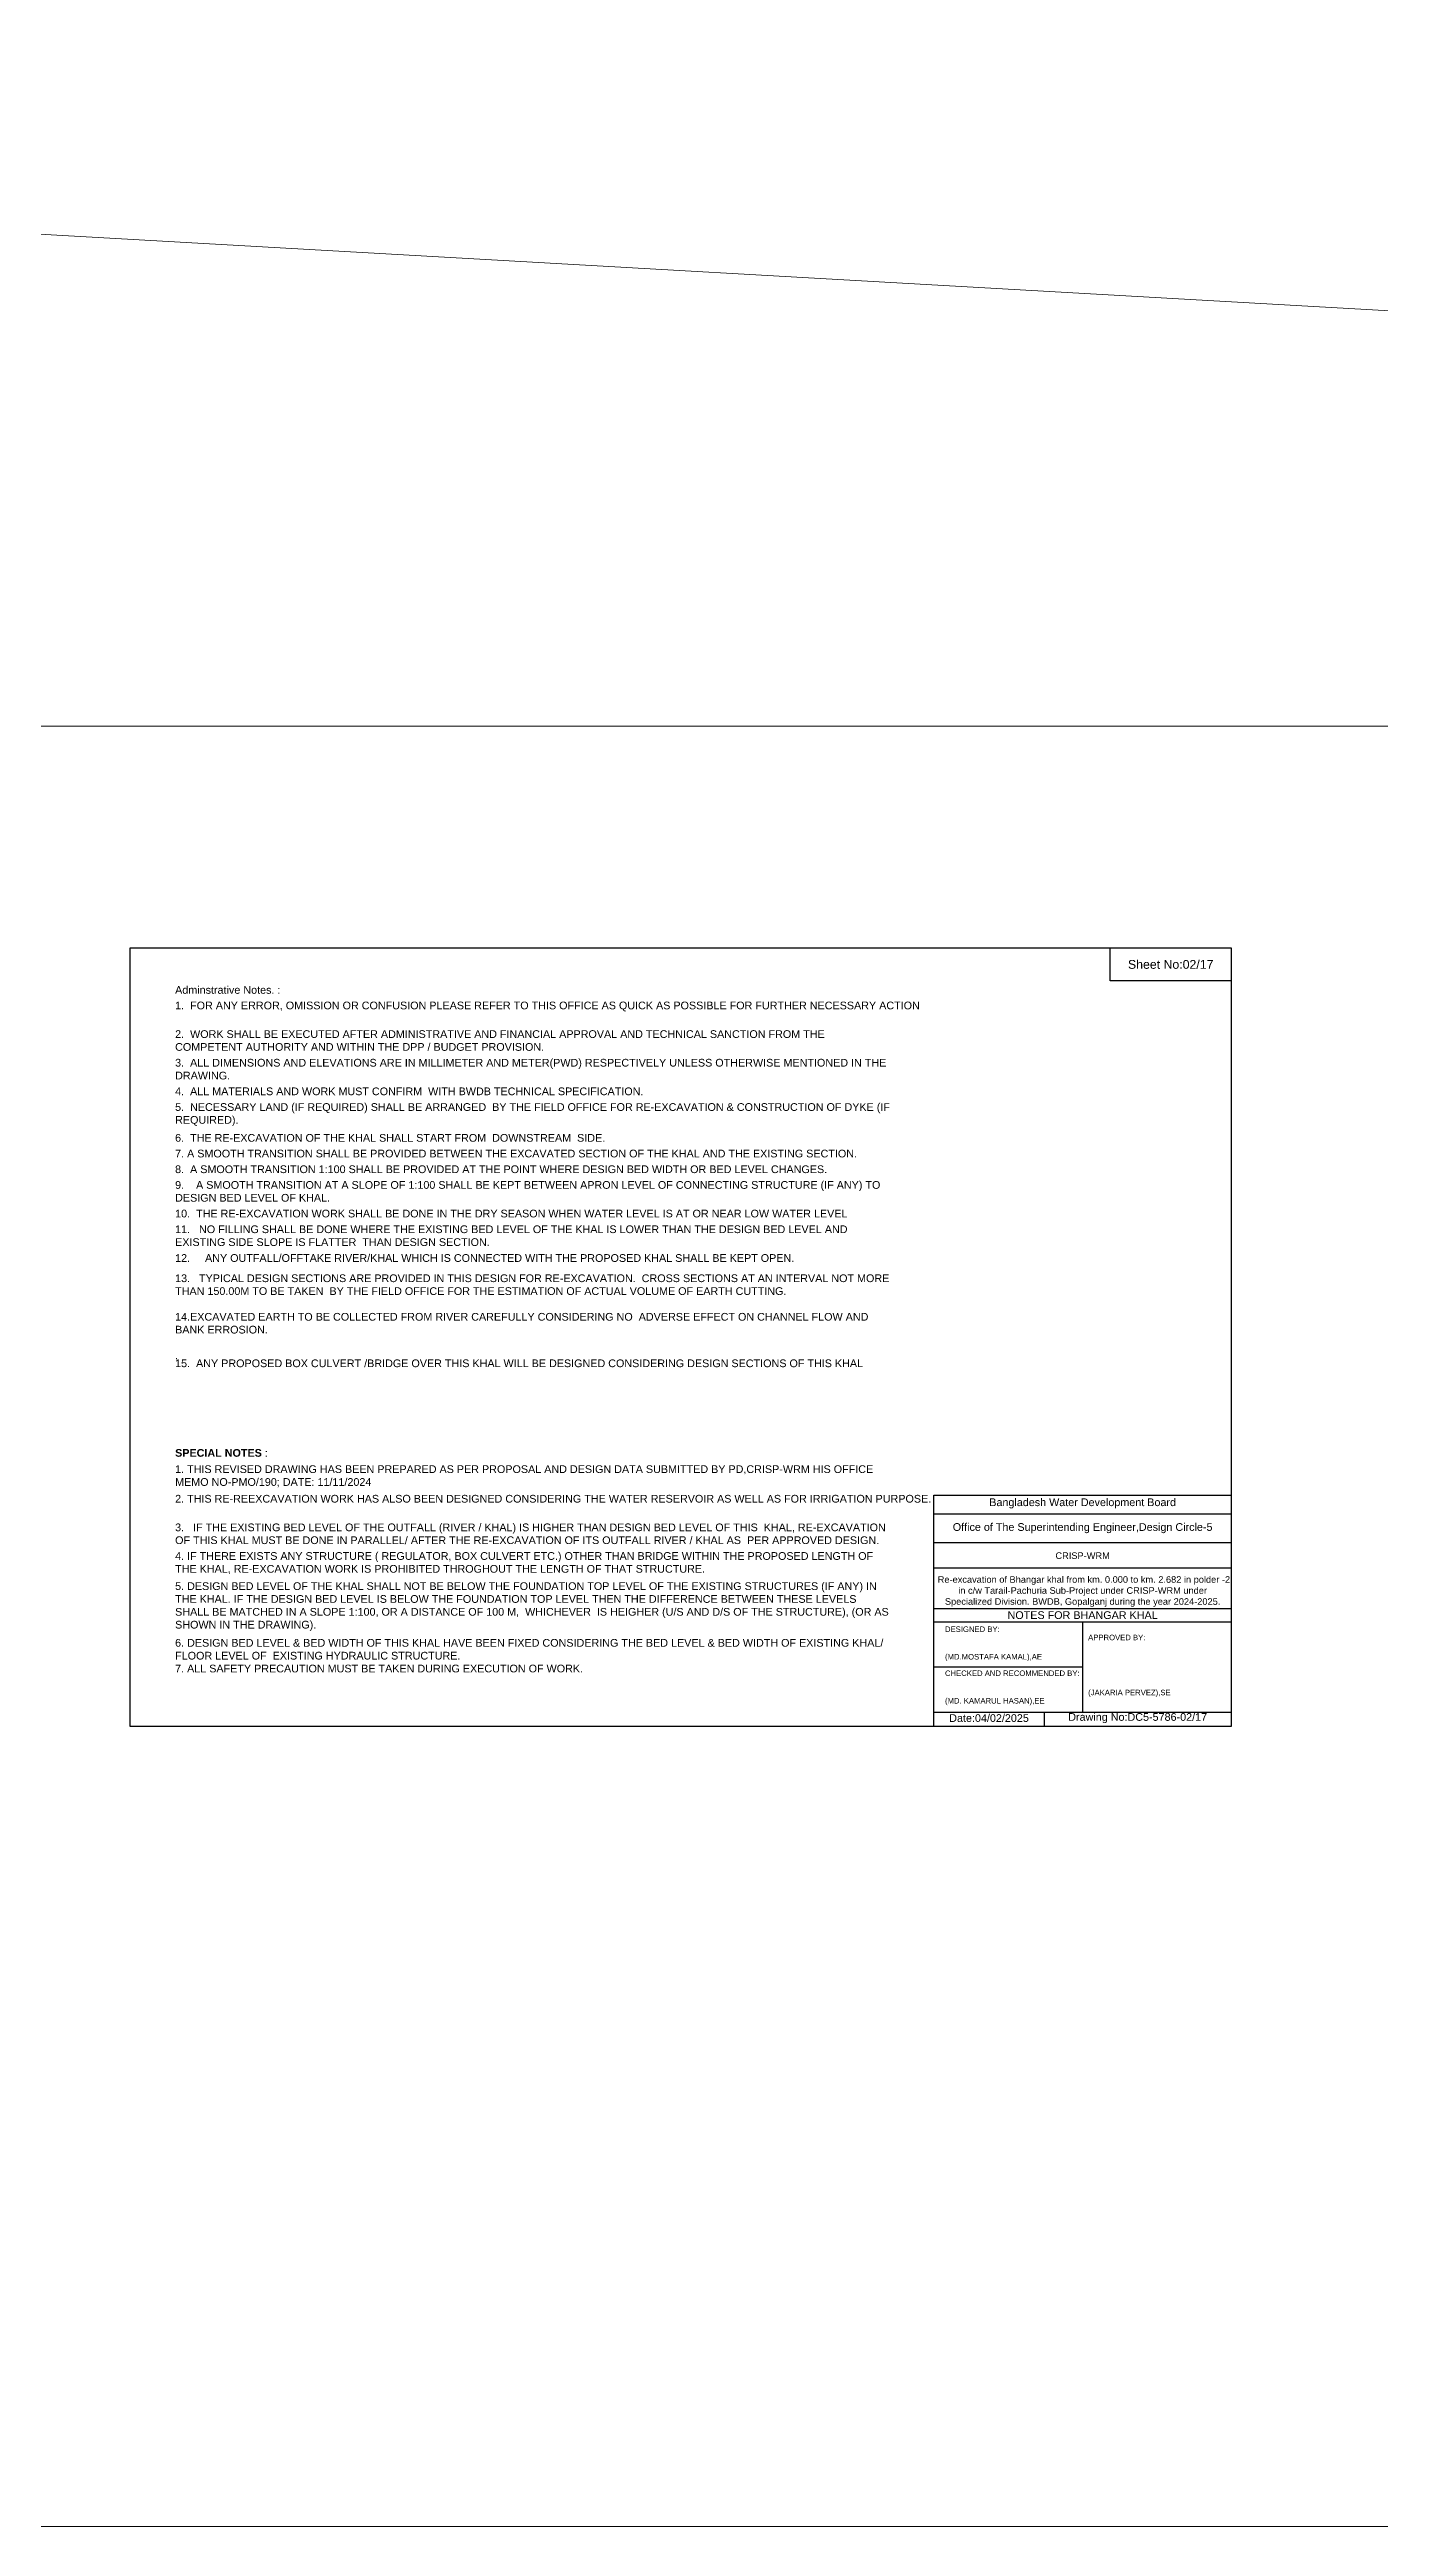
# Model space of a CAD drawing. Header units: inches. Extents: x 85948 to 293477, y -21150 to 8018.
# Drawn here: x 230627 to 240290, y -21150 to -3153 of the extents above; entities that cross this region are included whole.
import ezdxf

# ---------------------------------------------------------------- set-up
doc = ezdxf.new("R2010")
doc.units = ezdxf.units.IN
doc.header["$LTSCALE"] = 7
doc.header["$MEASUREMENT"] = 0
doc.layers.add('Cross Section Labels', color=7, linetype='Continuous', lineweight=9)
doc.styles.get("Standard").update_dxf_attribs({"font": 'arial.ttf'})

msp = doc.modelspace()

# ---------------------------------------------------------------- linework, layer by layer
for points in [[(231213, -9681), (239213, -9681), (239213, -15337), (231213, -15337)], [(238333, -9681), (239213, -9681), (239213, -9921), (238333, -9921)]]:
    msp.add_lwpolyline(points, close=True)
for points in [[(237053, -15337), (237053, -13657), (239213, -13657)], [(237053, -13793), (239213, -13793)], [(237053, -14001), (239213, -14001)], [(237053, -14185), (239213, -14185)], [(237053, -14481), (239213, -14481)], [(237053, -14577), (239213, -14577)], [(238133, -14577), (238133, -15233)], [(237053, -14905), (238133, -14905)], [(237053, -15233), (239213, -15233)], [(237853, -15233), (237853, -15337)]]:
    msp.add_lwpolyline(points)
at = {"layer": 'Cross Section Labels'}
for p, q in [((206958, -3153), (293477, -8070)), ((87937, -8070), (293477, -8070)), ((293477, -21150), (85948, -21150))]:
    msp.add_line(p, q, dxfattribs=at)

# ---------------------------------------------------------------- texts
at = {"attachment_point": 5}
for s, insert, char_height in [('Sheet No:02/17', (238773, -9801), 64), ('Bangladesh Water Development Board', (238133, -13717), 56), ('Office of The Superintending Engineer,Design Circle-5', (238133, -13897), 56)]:
    msp.add_mtext(s, dxfattribs=dict(at, insert=insert, char_height=char_height))
for s, insert, char_height, width, attachment_point in [('Adminstrative Notes. :', (231539, -9958), 56, 5200, 1), ('1.  FOR ANY ERROR, OMISSION OR CONFUSION PLEASE REFER TO THIS OFFICE AS QUICK AS POSSIBLE FOR FURTHER NECESSARY ACTION', (231539, -10071), 56, 5200, 1), ('2.  WORK SHALL BE EXECUTED AFTER ADMINISTRATIVE AND FINANCIAL APPROVAL AND TECHNICAL SANCTION FROM THE COMPETENT AUTHORITY AND WITHIN THE DPP / BUDGET PROVISION. ', (231539, -10279), 56, 5200, 1), ('3.  ALL DIMENSIONS AND ELEVATIONS ARE IN MILLIMETER AND METER(PWD) RESPECTIVELY UNLESS OTHERWISE MENTIONED IN THE DRAWING.', (231539, -10487), 56, 5200, 1), ('4.  ALL MATERIALS AND WORK MUST CONFIRM  WITH BWDB TECHNICAL SPECIFICATION.', (231539, -10695), 56, 5200, 1), ('5.  NECESSARY LAND (IF REQUIRED) SHALL BE ARRANGED  BY THE FIELD OFFICE FOR RE-EXCAVATION & CONSTRUCTION OF DYKE (IF REQUIRED).', (231539, -10809), 56, 5200, 1), ('6.  THE RE-EXCAVATION OF THE KHAL SHALL START FROM  DOWNSTREAM  SIDE.', (231539, -11033), 56, 5200, 1), ('7. A SMOOTH TRANSITION SHALL BE PROVIDED BETWEEN THE EXCAVATED SECTION OF THE KHAL AND THE EXISTING SECTION.', (231539, -11147), 56, 5200, 1), ('8.  A SMOOTH TRANSITION 1:100 SHALL BE PROVIDED AT THE POINT WHERE DESIGN BED WIDTH OR BED LEVEL CHANGES.', (231539, -11261), 56, 5200, 1), ('9.    A SMOOTH TRANSITION AT A SLOPE OF 1:100 SHALL BE KEPT BETWEEN APRON LEVEL OF CONNECTING STRUCTURE (IF ANY) TO DESIGN BED LEVEL OF KHAL.', (231539, -11375), 56, 5200, 1), ('10.  THE RE-EXCAVATION WORK SHALL BE DONE IN THE DRY SEASON WHEN WATER LEVEL IS AT OR NEAR LOW WATER LEVEL', (231539, -11583), 56, 5200, 1), ('11.   NO FILLING SHALL BE DONE WHERE THE EXISTING BED LEVEL OF THE KHAL IS LOWER THAN THE DESIGN BED LEVEL AND EXISTING SIDE SLOPE IS FLATTER  THAN DESIGN SECTION.', (231539, -11697), 56, 5200, 1), ('13.   TYPICAL DESIGN SECTIONS ARE PROVIDED IN THIS DESIGN FOR RE-EXCAVATION.  CROSS SECTIONS AT AN INTERVAL NOT MORE THAN 150.00M TO BE TAKEN  BY THE FIELD OFFICE FOR THE ESTIMATION OF ACTUAL VOLUME OF EARTH CUTTING. ^J^J14.EXCAVATED EARTH TO BE COLLECTED FROM RIVER CAREFULLY CONSIDERING NO  ADVERSE EFFECT ON CHANNEL FLOW AND BANK ERROSION.^J^J.', (231539, -12053), 56, 5200, 1), ('12.     ANY OUTFALL/OFFTAKE RIVER/KHAL WHICH IS CONNECTED WITH THE PROPOSED KHAL SHALL BE KEPT OPEN.', (231539, -11906), 56, 5200, 1), ('15.  ANY PROPOSED BOX CULVERT /BRIDGE OVER THIS KHAL WILL BE DESIGNED CONSIDERING DESIGN SECTIONS OF THIS KHAL', (231539, -12671), 56, 5200, 1), ('{\\fArial|b1|i0|c0|p34;SPECIAL NOTES} :', (231539, -13322), 56, 5200, 1), ('1. THIS REVISED DRAWING HAS BEEN PREPARED AS PER PROPOSAL AND DESIGN DATA SUBMITTED BY PD,CRISP-WRM HIS OFFICE MEMO NO-PMO/190; DATE: 11/11/2024', (231539, -13440), 56, 5200, 1), ('2. THIS RE-REEXCAVATION WORK HAS ALSO BEEN DESIGNED CONSIDERING THE WATER RESERVOIR AS WELL AS FOR IRRIGATION PURPOSE.  ', (231539, -13655), 56, 5200, 1), ('3.   IF THE EXISTING BED LEVEL OF THE OUTFALL (RIVER / KHAL) IS HIGHER THAN DESIGN BED LEVEL OF THIS  KHAL, RE-EXCAVATION OF THIS KHAL MUST BE DONE IN PARALLEL/ AFTER THE RE-EXCAVATION OF ITS OUTFALL RIVER / KHAL AS  PER APPROVED DESIGN.^J', (231539, -13863), 56, 5200, 1), ('4. IF THERE EXISTS ANY STRUCTURE ( REGULATOR, BOX CULVERT ETC.) OTHER THAN BRIDGE WITHIN THE PROPOSED LENGTH OF THE KHAL, RE-EXCAVATION WORK IS PROHIBITED THROGHOUT THE LENGTH OF THAT STRUCTURE.', (231539, -14071), 56, 5200, 1), ('CRISP-WRM', (238133, -14097), 48, 2240, 5), ('5. DESIGN BED LEVEL OF THE KHAL SHALL NOT BE BELOW THE FOUNDATION TOP LEVEL OF THE EXISTING STRUCTURES (IF ANY) IN THE KHAL. IF THE DESIGN BED LEVEL IS BELOW THE FOUNDATION TOP LEVEL THEN THE DIFFERENCE BETWEEN THESE LEVELS SHALL BE MATCHED IN A SLOPE 1:100, OR A DISTANCE OF 100 M,  WHICHEVER  IS HEIGHER (U/S AND D/S OF THE STRUCTURE), (OR AS SHOWN IN THE DRAWING).^J', (231539, -14290), 56, 5200, 1), (' Re-excavation of Bhangar khal from km. 0.000 to km. 2.682 in polder -2 in c/w Tarail-Pachuria Sub-Project under CRISP-WRM under Specialized Division. BWDB, Gopalganj during the year 2024-2025.', (238133, -14357), 48, 2160, 5), ('NOTES FOR BHANGAR KHAL', (238133, -14529), 56, 2240, 5), ('6. DESIGN BED LEVEL & BED WIDTH OF THIS KHAL HAVE BEEN FIXED CONSIDERING THE BED LEVEL & BED WIDTH OF EXISTING KHAL/ FLOOR LEVEL OF  EXISTING HYDRAULIC STRUCTURE.\\P7. ALL SAFETY PRECAUTION MUST BE TAKEN DURING EXECUTION OF WORK.', (231539, -14702), 56, 5200, 1), ('DESIGNED BY:^J^J^J(MD.MOSTAFA KAMAL),AE', (237133, -14737), 40, 1120, 4), ('APPROVED BY:^J^J^J^J^J^J(JAKARIA PERVEZ),SE', (238173, -14897), 40, 1120, 4), ('CHECKED AND RECOMMENDED BY:^J^J^J(MD. KAMARUL HASAN),EE', (237133, -15057), 40, 1120, 4), ('Date:04/02/2025', (237453, -15277), 56, 1120, 5), ('Drawing No:DC5-5786-02/17', (238533, -15277), 56, 1760, 5)]:
    msp.add_mtext(s, dxfattribs=dict(insert=insert, char_height=char_height, width=width, attachment_point=attachment_point))

doc.saveas('drawing.dxf')
